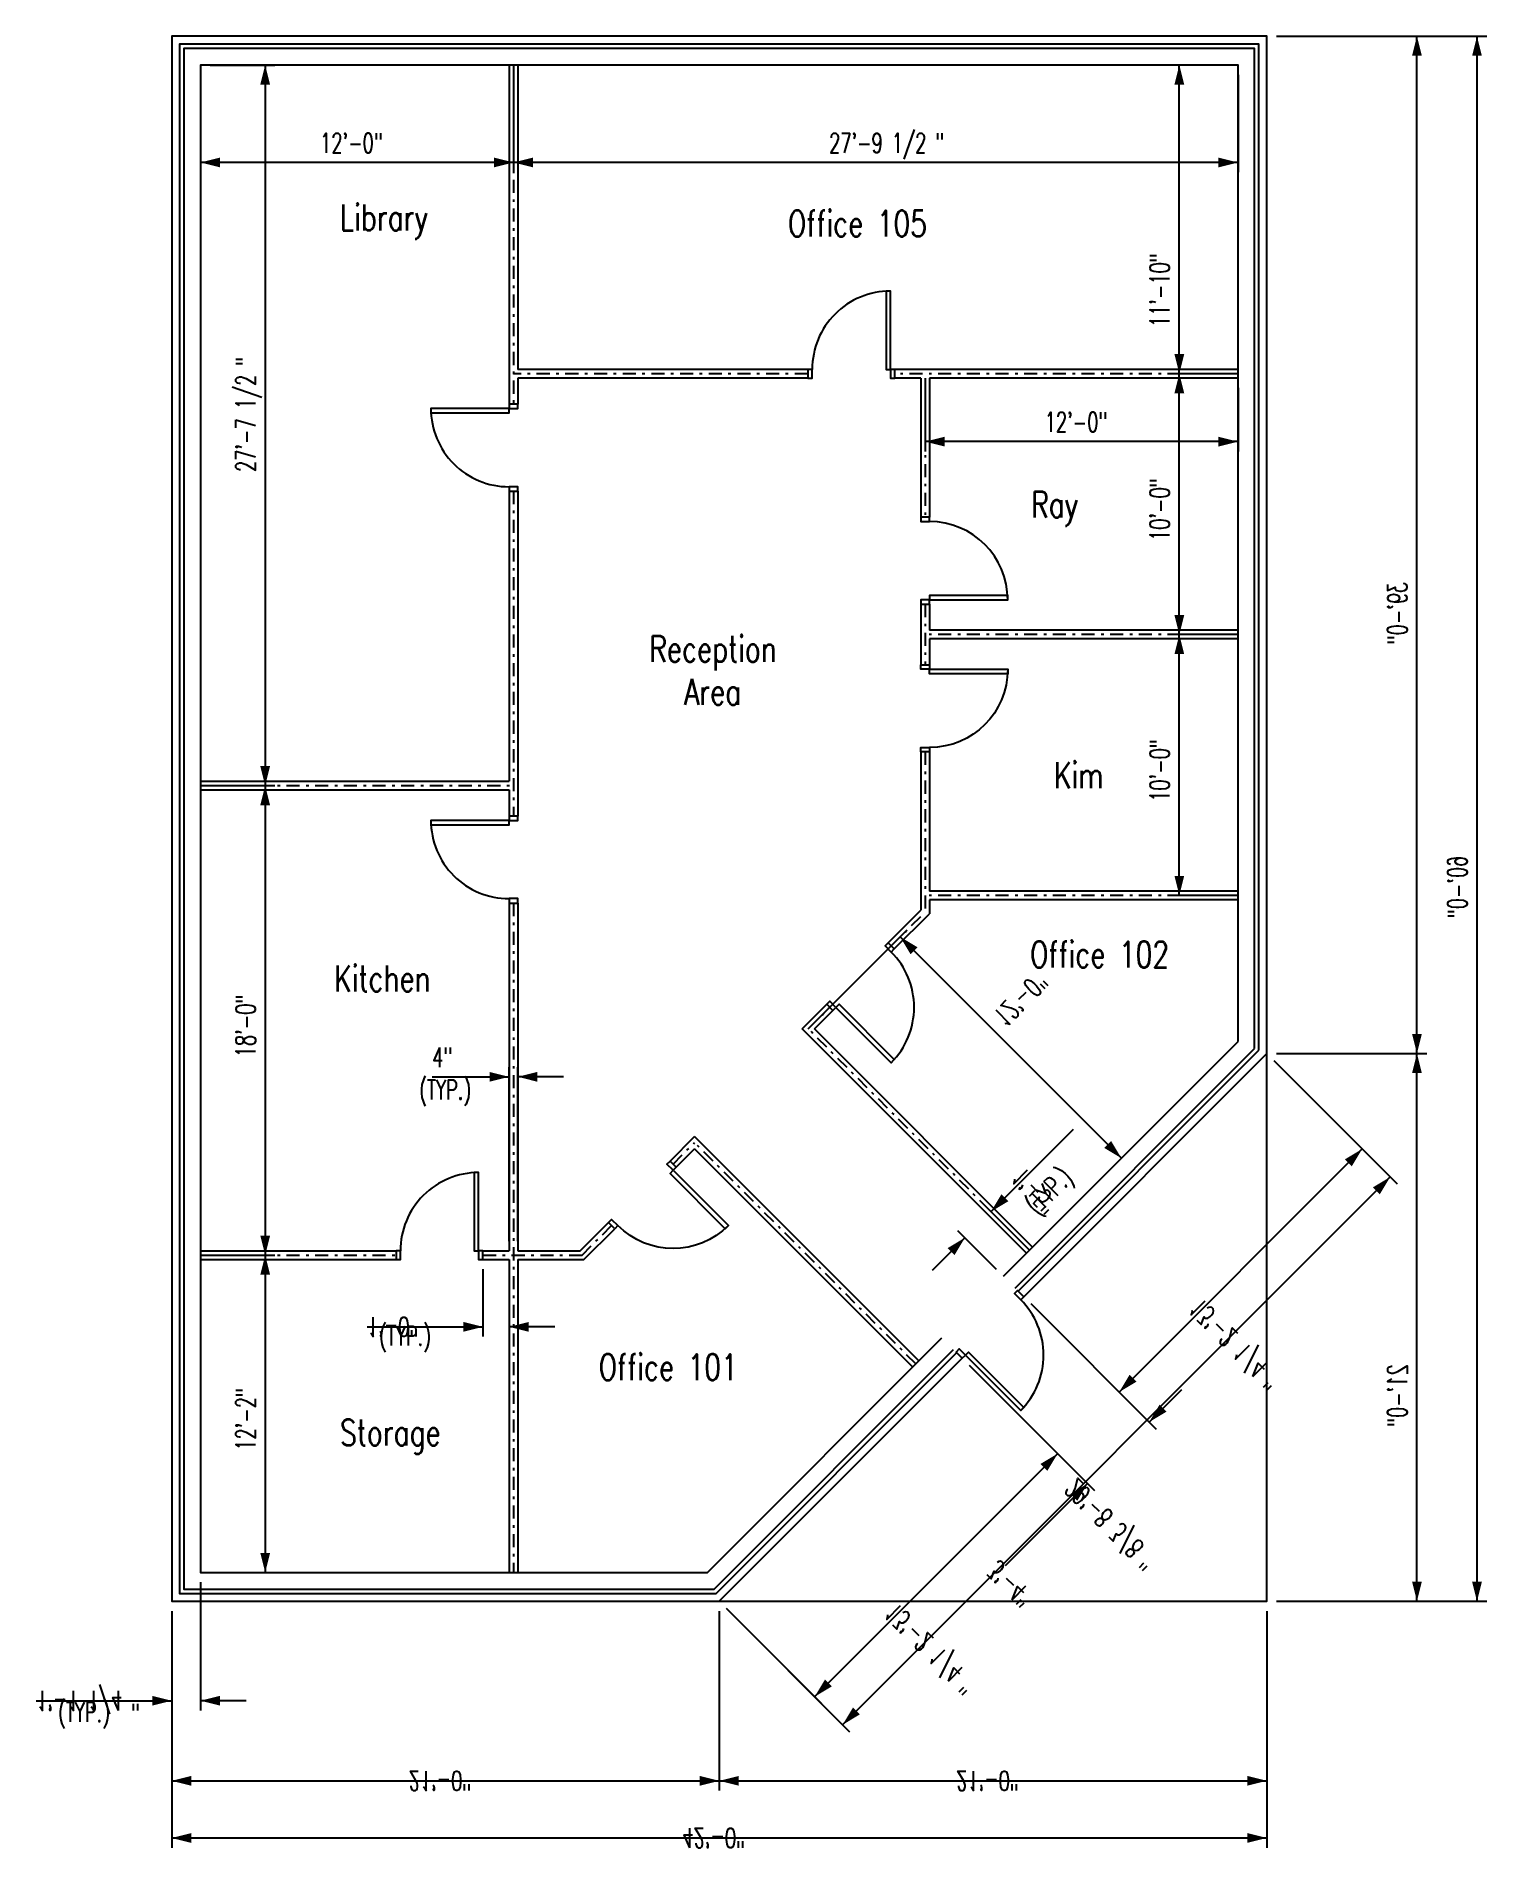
# Model space of a CAD drawing. Extents: x -0.2 to 55.4, y -17.4 to 52.
import ezdxf
from ezdxf.enums import TextEntityAlignment as Align

# ---------------------------------------------------------------- set-up
doc = ezdxf.new("R2010")
doc.units = 0
doc.linetypes.add('DASHDOT', pattern=[1, 0.5, -0.25, 0, -0.25])
doc.layers.get('0').update_dxf_attribs({"linetype": 'CONTINUOUS'})
doc.layers.get('DEFPOINTS').update_dxf_attribs({"linetype": 'CONTINUOUS'})
for name, color, linetype in [('DOORS', 7, 'CONTINUOUS'), ('DRYWALL', 7, 'CONTINUOUS'), ('EXTERIOR', 7, 'CONTINUOUS'), ('JAMBS', 7, 'CONTINUOUS'), ('SLAB', 7, 'CONTINUOUS'), ('SWEEPS', 7, 'CONTINUOUS')]:
    doc.layers.add(name, color=color, linetype=linetype)
doc.styles.add('ROMANS', font='ROMANS', dxfattribs={"height": 0.2})
doc.dimstyles.new('MSADIM', dxfattribs={"dimtxt": 0.75, "dimasz": 0.75, "dimexe": 0.375, "dimexo": 0.375, "dimgap": 0.375, "dimtad": 1, "dimrnd": 0.125, "dimzin": 2, "dimcen": 0.375, "dimazin": 3, "dimtfac": 1, "dimtofl": 0, "dimtmove": 0, "dimatfit": 3, "dimtvp": 0.375})

# ---------------------------------------------------------------- blocks, each defined once
blk = doc.blocks.new('DOOR')
at = {"layer": 'DOORS', "color": 1, "linetype": 'CONTINUOUS'}
blk.add_lwpolyline([(0, 0.166667), (3, 0.166667), (3, 0.333333), (0, 0.333323)], close=True, dxfattribs=at)
at = {"layer": 'JAMBS', "color": 3, "linetype": 'CONTINUOUS'}
for points in [[(0, 3.333333), (-0.333333, 3.333333), (-0.333333, 3.166667), (0, 3.166656)], [(0, 0.166667), (-0.333333, 0.166667), (-0.333323, 0), (0, 0)]]:
    blk.add_lwpolyline(points, close=True, dxfattribs=at)
at = {"layer": 'SWEEPS', "color": 7, "linetype": 'CONTINUOUS'}
blk.add_arc((0, 0.166667), 3, 360, 90, dxfattribs=at)
blk = doc.blocks.new('*D1')
at = {"color": 4, "linetype": 'CONTINUOUS'}
for p, q in [((35.586656, 1.056323), (39.244833, -2.601854)), ((29.658177, -11.658177), (38.979667, -2.336688)), ((26.265167, -8.265167), (29.923344, -11.923344))]:
    blk.add_line(p, q, dxfattribs=at)
for points in [[(38.31676, -2.734437), (38.979667, -2.336688), (38.581927, -2.999604)], [(30.321094, -11.260438), (29.658177, -11.658177), (30.055927, -10.995271)]]:
    blk.add_solid(points, dxfattribs=at)
at = {"layer": 'DEFPOINTS', "color": 0, "linetype": 'BYBLOCK'}
for p in [(35.32149, 1.32149), (34.053762, -6.732269), (26, -8), (29.65818, -11.65818)]:
    blk.add_point(p, dxfattribs=at).dxf.unprotected_set("ltscale", 0)
at = {"color": 4, "linetype": 'CONTINUOUS', "style": 'ROMANS', "text_generation_flag": 4, "width": 0.666667}
blk.add_text('13\'-2 1/4 "', height=0.75, rotation=315, dxfattribs=at).set_placement((32.790542, -7.99549))
blk = doc.blocks.new('*D2')
at = {"color": 4, "linetype": 'CONTINUOUS'}
for p, q in [((37.943677, 3.413344), (42.750906, -1.393885)), ((43.723177, 0.108719), (42.48574, -1.128719)), ((39.244833, -2.601854), (40.393885, -3.750906)), ((36.983562, -6.630896), (40.128719, -3.48574))]:
    blk.add_line(p, q, dxfattribs=at)
for points in [[(43.148656, -0.730969), (42.48574, -1.128719), (42.88349, -0.465802)], [(39.465802, -3.88349), (40.128719, -3.48574), (39.730969, -4.148656)]]:
    blk.add_solid(points, dxfattribs=at)
at = {"layer": 'DEFPOINTS', "color": 0, "linetype": 'BYBLOCK'}
for p in [(37.67851, 3.67851), (35.32149, 1.32149), (42.485741, -1.12872), (37.539675, -5.54445)]:
    blk.add_point(p, dxfattribs=at).dxf.unprotected_set("ltscale", 0)
at = {"color": 4, "linetype": 'CONTINUOUS', "style": 'ROMANS', "text_generation_flag": 4, "width": 0.666667}
blk.add_text('3\'-4"', height=0.75, rotation=315, dxfattribs=at).set_placement((36.718396, -6.365729))
blk = doc.blocks.new('*D3')
at = {"color": 4, "linetype": 'CONTINUOUS'}
for p, q in [((47.265167, 12.734833), (50.923344, 9.076656)), ((41.336687, 0.020333), (50.658177, 9.341823))]:
    blk.add_line(p, q, dxfattribs=at)
for points in [[(49.995271, 8.944073), (50.658177, 9.341823), (50.260437, 8.678906)], [(41.999604, 0.418073), (41.336687, 0.020333), (41.734437, 0.68324)]]:
    blk.add_solid(points, dxfattribs=at)
at = {"layer": 'DEFPOINTS', "color": 0, "linetype": 'BYBLOCK'}
for p in [(47, 13), (45.732273, 4.946241), (37.67851, 3.67851), (42.485741, -1.12872)]:
    blk.add_point(p, dxfattribs=at).dxf.unprotected_set("ltscale", 0)
at = {"color": 4, "linetype": 'CONTINUOUS', "style": 'ROMANS', "text_generation_flag": 4, "width": 0.666667}
blk.add_text('13\'-2 1/4 "', height=0.75, rotation=315, dxfattribs=at).set_placement((44.469052, 3.683021))
blk = doc.blocks.new('*D4')
at = {"color": 4, "linetype": 'CONTINUOUS'}
for p, q in [((5, -8.375), (5, -15.256167)), ((26, -8.375), (26, -15.256167)), ((5, -14.881167), (26, -14.881167))]:
    blk.add_line(p, q, dxfattribs=at)
for points in [[(5.75, -15.068667), (5, -14.881167), (5.75, -14.693667)], [(25.25, -14.693667), (26, -14.881167), (25.25, -15.068667)]]:
    blk.add_solid(points, dxfattribs=at)
at = {"layer": 'DEFPOINTS', "color": 0, "linetype": 'BYBLOCK'}
for p in [(5, -8), (26, -8), (15.500005, -14.506167), (5, -14.881167)]:
    blk.add_point(p, dxfattribs=at).dxf.unprotected_set("ltscale", 0)
at = {"color": 4, "linetype": 'CONTINUOUS', "style": 'ROMANS', "text_generation_flag": 4, "width": 0.666667}
blk.add_text('21\'-0"', height=0.75, dxfattribs=at).set_placement((14.088542, -14.506167))
blk = doc.blocks.new('*D5')
at = {"color": 4, "linetype": 'CONTINUOUS'}
for p, q in [((47, -8.375), (47, -15.256167)), ((26, -14.881167), (47, -14.881167))]:
    blk.add_line(p, q, dxfattribs=at)
for points in [[(26.75, -15.068667), (26, -14.881167), (26.75, -14.693667)], [(46.25, -14.693667), (47, -14.881167), (46.25, -15.068667)]]:
    blk.add_solid(points, dxfattribs=at)
at = {"layer": 'DEFPOINTS', "color": 0, "linetype": 'BYBLOCK'}
for p in [(26, -8), (47, -8), (36.500005, -14.506167), (26, -14.881167)]:
    blk.add_point(p, dxfattribs=at).dxf.unprotected_set("ltscale", 0)
at = {"color": 4, "linetype": 'CONTINUOUS', "style": 'ROMANS', "text_generation_flag": 4, "width": 0.666667}
blk.add_text('21\'-0"', height=0.75, dxfattribs=at).set_placement((35.088542, -14.506167))
blk = doc.blocks.new('*D6')
at = {"color": 4, "linetype": 'CONTINUOUS'}
for p, q in [((5, -8.375), (5, -17.447896)), ((47, -8.375), (47, -17.447896)), ((5, -17.072896), (47, -17.072896))]:
    blk.add_line(p, q, dxfattribs=at)
for points in [[(5.75, -17.260396), (5, -17.072896), (5.75, -16.885396)], [(46.25, -16.885396), (47, -17.072896), (46.25, -17.260396)]]:
    blk.add_solid(points, dxfattribs=at)
at = {"layer": 'DEFPOINTS', "color": 0, "linetype": 'BYBLOCK'}
for p in [(5, -8), (47, -8), (5, -17.072896), (26.000005, -16.697896)]:
    blk.add_point(p, dxfattribs=at).dxf.unprotected_set("ltscale", 0)
at = {"color": 4, "linetype": 'CONTINUOUS', "style": 'ROMANS', "text_generation_flag": 4, "width": 0.666667}
blk.add_text('42\'-0"', height=0.75, dxfattribs=at).set_placement((24.588542, -16.697896))
blk = doc.blocks.new('*D7')
at = {"color": 4, "linetype": 'CONTINUOUS'}
for p, q in [((47.375, 13), (53.134333, 13)), ((52.759333, -8), (52.759333, 13)), ((47.375, -8), (53.134333, -8))]:
    blk.add_line(p, q, dxfattribs=at)
for points in [[(52.571833, 12.25), (52.759333, 13), (52.946833, 12.25)], [(52.946833, -7.25), (52.759333, -8), (52.571833, -7.25)]]:
    blk.add_solid(points, dxfattribs=at)
at = {"layer": 'DEFPOINTS', "color": 0, "linetype": 'BYBLOCK'}
for p in [(47, 13), (52.384333, 2.500005), (47, -8), (52.759333, -8)]:
    blk.add_point(p, dxfattribs=at).dxf.unprotected_set("ltscale", 0)
at = {"color": 4, "linetype": 'CONTINUOUS', "style": 'ROMANS', "text_generation_flag": 4, "width": 0.666667}
blk.add_text('21\'-0"', height=0.75, rotation=270, dxfattribs=at).set_placement((52.384333, 1.088542))
blk = doc.blocks.new('*D8')
at = {"color": 4, "linetype": 'CONTINUOUS'}
for p, q in [((47.375, 52), (53.134333, 52)), ((52.759333, 13), (52.759333, 52))]:
    blk.add_line(p, q, dxfattribs=at)
for points in [[(52.571833, 51.25), (52.759333, 52), (52.946833, 51.25)], [(52.946833, 13.75), (52.759333, 13), (52.571833, 13.75)]]:
    blk.add_solid(points, dxfattribs=at)
at = {"layer": 'DEFPOINTS', "color": 0, "linetype": 'BYBLOCK'}
for p in [(47, 52), (52.384333, 32.500005), (47, 13), (52.759333, 13)]:
    blk.add_point(p, dxfattribs=at).dxf.unprotected_set("ltscale", 0)
at = {"color": 4, "linetype": 'CONTINUOUS', "style": 'ROMANS', "text_generation_flag": 4, "width": 0.666667}
blk.add_text('39\'-0"', height=0.75, rotation=270, dxfattribs=at).set_placement((52.384333, 31.088542))
blk = doc.blocks.new('*D9')
at = {"color": 4, "linetype": 'CONTINUOUS'}
for p, q in [((47.375, 52), (55.437438, 52)), ((55.062438, -8), (55.062438, 52)), ((47.375, -8), (55.437438, -8))]:
    blk.add_line(p, q, dxfattribs=at)
for points in [[(54.874938, 51.25), (55.062438, 52), (55.249938, 51.25)], [(55.249938, -7.25), (55.062438, -8), (54.874938, -7.25)]]:
    blk.add_solid(points, dxfattribs=at)
at = {"layer": 'DEFPOINTS', "color": 0, "linetype": 'BYBLOCK'}
for p in [(47, 52), (54.687438, 22.000005), (47, -8), (55.062438, -8)]:
    blk.add_point(p, dxfattribs=at).dxf.unprotected_set("ltscale", 0)
at = {"color": 4, "linetype": 'CONTINUOUS', "style": 'ROMANS', "text_generation_flag": 4, "width": 0.666667}
blk.add_text('60\'-0"', height=0.75, rotation=270, dxfattribs=at).set_placement((54.687438, 20.588542))
blk = doc.blocks.new('*D10')
at = {"color": 4, "linetype": 'CONTINUOUS'}
for p, q in [((47.265167, 12.734833), (51.99699, 8.00301)), ((30.731823, -12.731823), (51.731823, 8.268177)), ((26.265167, -8.265167), (30.99699, -12.99699))]:
    blk.add_line(p, q, dxfattribs=at)
for points in [[(51.068917, 7.870427), (51.731823, 8.268177), (51.334083, 7.60526)], [(31.39474, -12.334083), (30.731823, -12.731823), (31.129573, -12.068917)]]:
    blk.add_solid(points, dxfattribs=at)
at = {"layer": 'DEFPOINTS', "color": 0, "linetype": 'BYBLOCK'}
for p in [(47, 13), (40.966658, -1.966655), (26, -8), (30.731826, -12.731826)]:
    blk.add_point(p, dxfattribs=at).dxf.unprotected_set("ltscale", 0)
at = {"color": 4, "linetype": 'CONTINUOUS', "style": 'ROMANS', "text_generation_flag": 4, "width": 0.666667}
blk.add_text('29\'-8 3/8 "', height=0.75, rotation=315, dxfattribs=at).set_placement((39.703438, -3.229875))
blk = doc.blocks.new('*D11')
at = {"color": 4, "linetype": 'CONTINUOUS'}
for p, q in [((16.9375, 4.729167), (16.9375, 2.146646)), ((17.9375, 4.729167), (17.9375, 2.146646)), ((12.489573, 2.521646), (16.9375, 2.521646)), ((19.6875, 2.521646), (17.9375, 2.521646))]:
    blk.add_line(p, q, dxfattribs=at)
for points in [[(16.1875, 2.709146), (16.9375, 2.521646), (16.1875, 2.334146)], [(18.6875, 2.334146), (17.9375, 2.521646), (18.6875, 2.709146)]]:
    blk.add_solid(points, dxfattribs=at)
at = {"layer": 'DEFPOINTS', "color": 0, "linetype": 'BYBLOCK'}
for p in [(16.9375, 5.104167), (17.9375, 5.104167), (13.651036, 2.896646), (16.9375, 2.521646)]:
    blk.add_point(p, dxfattribs=at).dxf.unprotected_set("ltscale", 0)
at = {"color": 4, "linetype": 'CONTINUOUS', "style": 'ROMANS', "text_generation_flag": 4, "width": 0.666667}
blk.add_text('1\'-0"', height=0.75, dxfattribs=at).set_placement((12.489573, 2.896646))
blk = doc.blocks.new('*D12')
at = {"color": 4, "linetype": 'CONTINUOUS'}
for p, q in [((6.104167, -7.270833), (6.104167, -12.186229)), ((5, -8.375), (5, -12.186229)), ((-0.197927, -11.811229), (5, -11.811229)), ((7.854167, -11.811229), (6.104167, -11.811229))]:
    blk.add_line(p, q, dxfattribs=at)
for points in [[(4.25, -11.623729), (5, -11.811229), (4.25, -11.998729)], [(6.854167, -11.998729), (6.104167, -11.811229), (6.854167, -11.623729)]]:
    blk.add_solid(points, dxfattribs=at)
at = {"layer": 'DEFPOINTS', "color": 0, "linetype": 'BYBLOCK'}
for p in [(6.104167, -6.895833), (5, -8), (1.338536, -11.436229), (5, -11.811229)]:
    blk.add_point(p, dxfattribs=at).dxf.unprotected_set("ltscale", 0)
at = {"color": 4, "linetype": 'CONTINUOUS', "style": 'ROMANS', "text_generation_flag": 4, "width": 0.666667}
blk.add_text('1\'-1 1/4 "', height=0.75, dxfattribs=at).set_placement((-0.197927, -11.436229))
blk = doc.blocks.new('*D13')
at = {"color": 4, "linetype": 'CONTINUOUS'}
for p, q in [((14.989573, 12.107906), (17.9375, 12.107906)), ((17.9375, 5.8125), (17.9375, 12.482906)), ((18.270833, 5.8125), (18.270833, 12.482906)), ((20.020833, 12.107906), (18.270833, 12.107906))]:
    blk.add_line(p, q, dxfattribs=at)
for points in [[(17.1875, 12.295406), (17.9375, 12.107906), (17.1875, 11.920406)], [(19.020833, 11.920406), (18.270833, 12.107906), (19.020833, 12.295406)]]:
    blk.add_solid(points, dxfattribs=at)
at = {"layer": 'DEFPOINTS', "color": 0, "linetype": 'BYBLOCK'}
for p in [(15.401036, 12.482906), (17.9375, 12.107906), (17.9375, 5.4375), (18.270833, 5.4375)]:
    blk.add_point(p, dxfattribs=at).dxf.unprotected_set("ltscale", 0)
at = {"color": 4, "linetype": 'CONTINUOUS', "style": 'ROMANS', "width": 0.666667}
blk.add_text('4"', height=0.75, dxfattribs=at).set_placement((14.989573, 12.482906))
blk = doc.blocks.new('*D14')
at = {"color": 4, "linetype": 'CONTINUOUS'}
for p, q in [((39.567292, 10.083521), (36.422156, 6.938344)), ((37.634323, 5.726188), (36.15699, 7.20351)), ((34.182979, 4.699146), (35.420417, 5.936594)), ((36.632583, 4.724437), (35.15525, 6.20176))]:
    blk.add_line(p, q, dxfattribs=at)
for points in [[(37.085062, 7.336094), (36.422156, 6.938344), (36.819896, 7.60126)], [(34.7575, 5.538844), (35.420417, 5.936594), (35.022667, 5.273677)]]:
    blk.add_solid(points, dxfattribs=at)
at = {"layer": 'DEFPOINTS', "color": 0, "linetype": 'BYBLOCK'}
for p in [(38.480858, 9.527398), (36.422152, 6.938343), (37.89949, 5.461021), (36.897747, 4.459274)]:
    blk.add_point(p, dxfattribs=at).dxf.unprotected_set("ltscale", 0)
at = {"color": 4, "linetype": 'CONTINUOUS', "style": 'ROMANS', "text_generation_flag": 2, "width": 0.666667}
blk.add_text('1\'-5"', height=0.75, rotation=134.999702, dxfattribs=at).set_placement((37.659583, 8.706115))
blk = doc.blocks.new('*D15')
at = {"color": 4, "linetype": 'CONTINUOUS'}
for p, q in [((29.679375, 14.211469), (33.204687, 17.736781)), ((41.424802, 8.986333), (32.939521, 17.471615)), ((38.164656, 5.726188), (41.689969, 9.2515))]:
    blk.add_line(p, q, dxfattribs=at)
for points in [[(33.337271, 16.808708), (32.939521, 17.471615), (33.602438, 17.073875)], [(41.027063, 9.64925), (41.424802, 8.986333), (40.761896, 9.384083)]]:
    blk.add_solid(points, dxfattribs=at)
at = {"layer": 'DEFPOINTS', "color": 0, "linetype": 'BYBLOCK'}
for p in [(29.414208, 13.946302), (37.447337, 13.494142), (41.424807, 8.986339), (37.89949, 5.461021)]:
    blk.add_point(p, dxfattribs=at).dxf.unprotected_set("ltscale", 0)
at = {"color": 4, "linetype": 'CONTINUOUS', "style": 'ROMANS', "text_generation_flag": 2, "width": 0.666667}
blk.add_text('12\'-0"', height=0.75, rotation=225, dxfattribs=at).set_placement((36.449281, 14.492198))
blk = doc.blocks.new('*D16')
at = {"color": 4, "linetype": 'CONTINUOUS'}
for p, q in [((45.520833, 29.0625), (43.270167, 29.0625)), ((43.645167, 19.0625), (43.645167, 29.0625)), ((45.520833, 19.0625), (43.270167, 19.0625))]:
    blk.add_line(p, q, dxfattribs=at)
for points in [[(43.457667, 28.3125), (43.645167, 29.0625), (43.832667, 28.3125)], [(43.832667, 19.8125), (43.645167, 19.0625), (43.457667, 19.8125)]]:
    blk.add_solid(points, dxfattribs=at)
at = {"layer": 'DEFPOINTS', "color": 0, "linetype": 'BYBLOCK'}
for p in [(45.895833, 29.0625), (43.270167, 24.062505), (43.645167, 19.0625), (45.895833, 19.0625)]:
    blk.add_point(p, dxfattribs=at).dxf.unprotected_set("ltscale", 0)
at = {"color": 4, "linetype": 'CONTINUOUS', "style": 'ROMANS', "width": 0.666667}
blk.add_text('10\'-0"', height=0.75, rotation=90, dxfattribs=at).set_placement((43.270167, 22.651042))
blk = doc.blocks.new('*D17')
at = {"color": 4, "linetype": 'CONTINUOUS'}
for p, q in [((45.520833, 39.0625), (43.270167, 39.0625)), ((43.645167, 29.0625), (43.645167, 39.0625))]:
    blk.add_line(p, q, dxfattribs=at)
for points in [[(43.457667, 38.3125), (43.645167, 39.0625), (43.832667, 38.3125)], [(43.832667, 29.8125), (43.645167, 29.0625), (43.457667, 29.8125)]]:
    blk.add_solid(points, dxfattribs=at)
at = {"layer": 'DEFPOINTS', "color": 0, "linetype": 'BYBLOCK'}
for p in [(45.895833, 39.0625), (43.270167, 34.062505), (43.645167, 29.0625), (45.895833, 29.0625)]:
    blk.add_point(p, dxfattribs=at).dxf.unprotected_set("ltscale", 0)
at = {"color": 4, "linetype": 'CONTINUOUS', "style": 'ROMANS', "width": 0.666667}
blk.add_text('10\'-0"', height=0.75, rotation=90, dxfattribs=at).set_placement((43.270167, 32.651042))
blk = doc.blocks.new('*D18')
at = {"color": 4, "linetype": 'CONTINUOUS'}
for p, q in [((45.520833, 50.895833), (43.270167, 50.895833)), ((43.645167, 39.0625), (43.645167, 50.895833))]:
    blk.add_line(p, q, dxfattribs=at)
for points in [[(43.457667, 50.145833), (43.645167, 50.895833), (43.832667, 50.145833)], [(43.832667, 39.8125), (43.645167, 39.0625), (43.457667, 39.8125)]]:
    blk.add_solid(points, dxfattribs=at)
at = {"layer": 'DEFPOINTS', "color": 0, "linetype": 'BYBLOCK'}
for p in [(45.895833, 50.895833), (43.270167, 42.510693), (43.645167, 39.0625), (45.895833, 39.0625)]:
    blk.add_point(p, dxfattribs=at).dxf.unprotected_set("ltscale", 0)
at = {"color": 4, "linetype": 'CONTINUOUS', "style": 'ROMANS', "width": 0.666667}
blk.add_text('11\'-10"', height=0.75, rotation=90, dxfattribs=at).set_placement((43.270167, 40.849229))
blk = doc.blocks.new('*D19')
at = {"color": 4, "linetype": 'CONTINUOUS'}
for p, q in [((33.895833, 38.520833), (33.895833, 36.082687)), ((45.895833, 38.520833), (45.895833, 36.082687)), ((45.895833, 36.457687), (33.895833, 36.457687))]:
    blk.add_line(p, q, dxfattribs=at)
for points in [[(34.645833, 36.270187), (33.895833, 36.457687), (34.645833, 36.645187)], [(45.145833, 36.645187), (45.895833, 36.457687), (45.145833, 36.270187)]]:
    blk.add_solid(points, dxfattribs=at)
at = {"layer": 'DEFPOINTS', "color": 0, "linetype": 'BYBLOCK'}
for p in [(33.895833, 38.895833), (45.895833, 38.895833), (39.895828, 36.832687), (45.895833, 36.457687)]:
    blk.add_point(p, dxfattribs=at).dxf.unprotected_set("ltscale", 0)
at = {"color": 4, "linetype": 'CONTINUOUS', "style": 'ROMANS', "text_generation_flag": 6, "width": 0.666667}
blk.add_text('12\'-0"', height=0.75, rotation=180, dxfattribs=at).set_placement((38.484365, 36.832687))
blk = doc.blocks.new('*D20')
at = {"color": 4, "linetype": 'CONTINUOUS'}
for p, q in [((18.104167, 50.520833), (18.104167, 46.785458)), ((45.895833, 50.520833), (45.895833, 46.785458)), ((45.895833, 47.160458), (18.104167, 47.160458))]:
    blk.add_line(p, q, dxfattribs=at)
for points in [[(18.854167, 46.972958), (18.104167, 47.160458), (18.854167, 47.347958)], [(45.145833, 47.347958), (45.895833, 47.160458), (45.145833, 46.972958)]]:
    blk.add_solid(points, dxfattribs=at)
at = {"layer": 'DEFPOINTS', "color": 0, "linetype": 'BYBLOCK'}
for p in [(18.104167, 50.895833), (45.895833, 50.895833), (31.999995, 47.535458), (45.895833, 47.160458)]:
    blk.add_point(p, dxfattribs=at).dxf.unprotected_set("ltscale", 0)
at = {"color": 4, "linetype": 'CONTINUOUS', "style": 'ROMANS', "text_generation_flag": 6, "width": 0.666667}
blk.add_text('27\'-9 1/2 "', height=0.75, rotation=180, dxfattribs=at).set_placement((30.213531, 47.535458))
blk = doc.blocks.new('*D21')
at = {"color": 4, "linetype": 'CONTINUOUS'}
for p, q in [((6.104167, 50.520833), (6.104167, 46.785458)), ((18.104167, 47.160458), (6.104167, 47.160458))]:
    blk.add_line(p, q, dxfattribs=at)
for points in [[(6.854167, 46.972958), (6.104167, 47.160458), (6.854167, 47.347958)], [(17.354167, 47.347958), (18.104167, 47.160458), (17.354167, 46.972958)]]:
    blk.add_solid(points, dxfattribs=at)
at = {"layer": 'DEFPOINTS', "color": 0, "linetype": 'BYBLOCK'}
for p in [(6.104167, 50.895833), (18.104167, 50.895833), (12.104161, 47.535458), (18.104167, 47.160458)]:
    blk.add_point(p, dxfattribs=at).dxf.unprotected_set("ltscale", 0)
at = {"color": 4, "linetype": 'CONTINUOUS', "style": 'ROMANS', "text_generation_flag": 6, "width": 0.666667}
blk.add_text('12\'-0"', height=0.75, rotation=180, dxfattribs=at).set_placement((10.692698, 47.535458))
blk = doc.blocks.new('*D22')
at = {"color": 4, "linetype": 'CONTINUOUS'}
for p, q in [((6.479167, 50.895833), (8.958885, 50.895833)), ((8.583885, 50.895833), (8.583885, 23.270833)), ((6.479167, 23.270833), (8.958885, 23.270833))]:
    blk.add_line(p, q, dxfattribs=at)
for points in [[(8.396385, 50.145833), (8.583885, 50.895833), (8.771385, 50.145833)], [(8.771385, 24.020833), (8.583885, 23.270833), (8.396385, 24.020833)]]:
    blk.add_solid(points, dxfattribs=at)
at = {"layer": 'DEFPOINTS', "color": 0, "linetype": 'BYBLOCK'}
for p in [(6.104167, 50.895833), (8.583885, 50.895833), (8.208885, 37.083328), (6.104167, 23.270833)]:
    blk.add_point(p, dxfattribs=at).dxf.unprotected_set("ltscale", 0)
at = {"color": 4, "linetype": 'CONTINUOUS', "style": 'ROMANS', "text_generation_flag": 6, "width": 0.666667}
blk.add_text('27\'-7 1/2 "', height=0.75, rotation=270, dxfattribs=at).set_placement((8.208885, 35.296865))
blk = doc.blocks.new('*D23')
at = {"color": 4, "linetype": 'CONTINUOUS'}
for p, q in [((8.583885, 23.270833), (8.583885, 5.270833)), ((6.479167, 5.270833), (8.958885, 5.270833))]:
    blk.add_line(p, q, dxfattribs=at)
for points in [[(8.396385, 22.520833), (8.583885, 23.270833), (8.771385, 22.520833)], [(8.771385, 6.020833), (8.583885, 5.270833), (8.396385, 6.020833)]]:
    blk.add_solid(points, dxfattribs=at)
at = {"layer": 'DEFPOINTS', "color": 0, "linetype": 'BYBLOCK'}
for p in [(6.104167, 23.270833), (8.583885, 23.270833), (8.208885, 14.270828), (6.104167, 5.270833)]:
    blk.add_point(p, dxfattribs=at).dxf.unprotected_set("ltscale", 0)
at = {"color": 4, "linetype": 'CONTINUOUS', "style": 'ROMANS', "text_generation_flag": 6, "width": 0.666667}
blk.add_text('18\'-0"', height=0.75, rotation=270, dxfattribs=at).set_placement((8.208885, 12.859365))
blk = doc.blocks.new('*D24')
at = {"color": 4, "linetype": 'CONTINUOUS'}
for p, q in [((8.583885, 5.270833), (8.583885, -6.895833)), ((6.479167, -6.895833), (8.958885, -6.895833))]:
    blk.add_line(p, q, dxfattribs=at)
for points in [[(8.396385, 4.520833), (8.583885, 5.270833), (8.771385, 4.520833)], [(8.771385, -6.145833), (8.583885, -6.895833), (8.396385, -6.145833)]]:
    blk.add_solid(points, dxfattribs=at)
at = {"layer": 'DEFPOINTS', "color": 0, "linetype": 'BYBLOCK'}
for p in [(6.104167, 5.270833), (8.583885, 5.270833), (8.208885, -0.812505), (6.104167, -6.895833)]:
    blk.add_point(p, dxfattribs=at).dxf.unprotected_set("ltscale", 0)
at = {"color": 4, "linetype": 'CONTINUOUS', "style": 'ROMANS', "text_generation_flag": 6, "width": 0.666667}
blk.add_text('12\'-2"', height=0.75, rotation=270, dxfattribs=at).set_placement((8.208885, -2.223969))

msp = doc.modelspace()

# ---------------------------------------------------------------- linework, layer by layer
at = {"layer": 'DRYWALL', "color": 2, "linetype": 'CONTINUOUS'}
for p, q in [((17.9375, 50.895833), (17.9375, 37.895833)), ((18.270833, 50.895833), (18.270833, 39.229167)), ((29.395833, 39.229167), (18.270833, 39.229167)), ((29.395833, 38.895833), (18.270833, 38.895833)), ((18.270833, 38.895833), (18.270833, 37.895833)), ((45.895833, 39.229167), (32.729167, 39.229167)), ((33.729167, 38.895833), (32.729167, 38.895833)), ((33.729167, 38.895833), (33.729167, 33.5625)), ((45.895833, 38.895833), (34.0625, 38.895833)), ((34.0625, 38.895833), (34.0625, 33.5625)), ((17.9375, 34.5625), (17.9375, 23.4375)), ((18.270833, 34.5625), (18.270833, 22.104167)), ((33.729167, 30.229167), (33.729167, 27.895833)), ((34.0625, 30.229167), (34.0625, 29.229167)), ((45.895833, 29.229167), (34.0625, 29.229167)), ((45.895833, 28.895833), (34.0625, 28.895833)), ((34.0625, 28.895833), (34.0625, 27.895833)), ((33.729167, 24.5625), (33.729167, 18.496958)), ((34.0625, 24.5625), (34.0625, 19.229167)), ((6.104167, 23.4375), (17.9375, 23.4375)), ((6.104167, 23.104167), (17.9375, 23.104167)), ((17.9375, 23.104167), (17.9375, 22.104167)), ((17.9375, 18.770833), (17.9375, 5.4375)), ((18.270833, 18.770833), (18.270833, 5.4375)), ((45.895833, 19.229167), (34.0625, 19.229167)), ((45.895833, 18.895833), (34.0625, 18.895833)), ((34.0625, 18.895833), (34.0625, 18.358896)), ((32.478323, 17.246115), (33.729167, 18.496958)), ((32.714021, 17.010417), (34.0625, 18.358896)), ((29.17851, 13.946302), (30.121312, 14.889104)), ((29.649906, 13.946302), (30.35701, 14.653406)), ((37.781635, 5.343167), (29.17851, 13.946302)), ((38.017344, 5.578875), (29.649906, 13.946302)), ((24.110906, 8.878698), (25.053719, 9.82151)), ((33.656854, 1.218385), (25.053719, 9.82151)), ((24.346604, 8.643), (25.053719, 9.350115)), ((33.421146, 0.982677), (25.053719, 9.350115)), ((20.669708, 5.4375), (21.753885, 6.521687)), ((20.807771, 5.104167), (21.989594, 6.285979)), ((6.104167, 5.4375), (13.604167, 5.4375)), ((6.104167, 5.104167), (13.604167, 5.104167)), ((16.9375, 5.4375), (17.9375, 5.4375)), ((16.9375, 5.104167), (17.9375, 5.104167)), ((17.9375, 5.104167), (17.9375, -6.895833)), ((18.270833, 5.4375), (20.669708, 5.4375)), ((18.270833, 5.104167), (18.270833, -6.895833)), ((18.270833, 5.104167), (20.807771, 5.104167))]:
    msp.add_line(p, q, dxfattribs=at)
at = {"layer": 'DRYWALL', "color": 5, "linetype": 'DASHDOT'}
for p, q in [((18.104167, 50.895833), (18.104167, 37.895833)), ((29.395833, 39.0625), (18.104167, 39.0625)), ((45.895833, 39.0625), (32.729167, 39.0625)), ((33.895833, 38.895833), (33.895833, 33.5625)), ((18.104167, 34.5625), (18.104167, 22.104167)), ((33.895833, 30.229167), (33.895833, 27.895833)), ((45.895833, 29.0625), (33.895833, 29.0625)), ((33.895833, 24.5625), (33.895833, 18.427927)), ((6.104167, 23.270833), (18.104167, 23.270833)), ((18.104167, 18.770833), (18.104167, -6.895833)), ((45.895833, 19.0625), (33.895833, 19.0625)), ((32.596177, 17.128271), (33.895833, 18.427927)), ((29.414208, 13.946302), (30.239156, 14.77125)), ((37.89949, 5.461021), (29.414208, 13.946302)), ((24.22875, 8.760844), (25.053719, 9.585812)), ((33.539, 1.100531), (25.053719, 9.585812)), ((20.73874, 5.270833), (21.87174, 6.403833)), ((6.104167, 5.270833), (13.604167, 5.270833)), ((16.9375, 5.270833), (20.73874, 5.270833))]:
    msp.add_line(p, q, dxfattribs=at)
at = {"layer": 'EXTERIOR', "color": 2, "linetype": 'CONTINUOUS'}
for p, q in [((36.89775, 4.459271), (45.895833, 13.457365)), ((37.347052, 4.009969), (46.53125, 13.194167)), ((37.464906, 3.892115), (46.697917, 13.125125)), ((37.67851, 3.67851), (47, 13))]:
    msp.add_line(p, q, dxfattribs=at)
for points in [[(47, 13), (47, 52), (5, 52), (5, -8), (26, -8), (35.32149, 1.32149)], [(46.697917, 13.125125), (46.697917, 51.697917), (5.302083, 51.697917), (5.302083, -7.697917), (25.874875, -7.697917), (35.107885, 1.535104)], [(46.53125, 13.194167), (46.53125, 51.53125), (5.46875, 51.53125), (5.46875, -7.53125), (25.805833, -7.53125), (34.990042, 1.652948)], [(45.895833, 13.457365), (45.895833, 50.895833), (6.104167, 50.895833), (6.104167, -6.895833), (25.542635, -6.895833), (34.540729, 2.10226)]]:
    msp.add_lwpolyline(points, dxfattribs=at)
at = {"layer": 'SLAB', "color": 1, "linetype": 'CONTINUOUS'}
msp.add_lwpolyline([(5, -8), (47, -8), (47, 52), (5, 52)], close=True, dxfattribs=at)

# ---------------------------------------------------------------- block references
at = {"layer": 'DOORS', "color": 1, "linetype": 'CONTINUOUS'}
for p, rotation in [((32.729167, 39.229167), 90), ((17.9375, 37.895833), 180), ((17.9375, 22.104167), 180), ((30.35701, 14.653406), 315), ((16.9375, 5.43749), 90), ((35.32149, 1.32149), 315)]:
    msp.add_blockref('DOOR', p, dxfattribs=dict(at, rotation=rotation))
msp.add_blockref('DOOR', (34.0625, 30.229167), dxfattribs=at)
at = {"layer": 'DOORS', "color": 1, "linetype": 'CONTINUOUS', "yscale": -1}
msp.add_blockref('DOOR', (34.0625, 27.895833), dxfattribs=at)
at = {"layer": 'DOORS', "color": 1, "linetype": 'CONTINUOUS', "yscale": -1, "rotation": 315}
msp.add_blockref('DOOR', (24.346594, 8.643), dxfattribs=at)

# ---------------------------------------------------------------- texts
at = {"color": 4, "linetype": 'CONTINUOUS', "style": 'ROMANS'}
for s, height, width, p in [('Library', 1, 0.75, (13.136813, 44.912229)), ('Office 105', 1, 0.75, (31.298688, 44.843552)), ('Ray', 1, 0.75, (38.860229, 33.884458)), ('Reception', 1, 0.75, (25.75926, 28.370719)), ('Area', 1, 0.75, (25.745521, 26.870719)), ('Kim', 1, 0.75, (39.783333, 23.695115)), ('Office 102', 1, 0.75, (40.586906, 16.824271)), ('Kitchen', 1, 0.75, (13.076229, 15.902094)), ('(TYP.)', 0.75, 0.666667, (15.48651, 11.564521)), ('(TYP.)', 0.75, 0.666667, (13.947292, 2.124802)), ('Office 101', 1, 0.75, (24.042417, 1.004844)), ('Storage', 1, 0.75, (13.38225, -1.694188)), ('(TYP.)', 0.75, 0.666667, (1.633521, -12.299875))]:
    msp.add_text(s, height=height, dxfattribs=dict(at, width=width)).set_placement(p, align=Align.MIDDLE)
at = {"color": 4, "linetype": 'CONTINUOUS', "style": 'ROMANS', "width": 0.666667}
msp.add_text('(TYP.)', height=0.75, rotation=45, dxfattribs=at).set_placement((38.673503, 7.705531), align=Align.MIDDLE)

# ---------------------------------------------------------------- dimensions: what is measured, and where the dimension line sits
at = {"color": 4, "linetype": 'CONTINUOUS'}
for base, p1, p2, angle, picture, middle, dimtype in [((52.759333, 13), (47, 52), (47, 13), 90, '*D8', (52.384333, 32.500005), 128), ((55.062438, -8), (47, 52), (47, -8), 90, '*D9', (54.687438, 22.000005), 128), ((18.104167, 47.160458), (6.104167, 50.895833), (18.104167, 50.895833), 180, '*D21', (12.104161, 47.535458), 128), ((8.583885, 50.895833), (6.104167, 23.270833), (6.104167, 50.895833), 90, '*D22', (8.208885, 37.083328), 128), ((45.895833, 47.160458), (18.104167, 50.895833), (45.895833, 50.895833), 180, '*D20', (31.999995, 47.535458), 128), ((43.645167, 39.0625), (45.895833, 50.895833), (45.895833, 39.0625), 270, '*D18', (43.270167, 42.510693), 128), ((45.895833, 36.457687), (33.895833, 38.895833), (45.895833, 38.895833), 180, '*D19', (39.895828, 36.832687), 128), ((43.645167, 29.0625), (45.895833, 39.0625), (45.895833, 29.0625), 270, '*D17', (43.270167, 34.062505), 128), ((43.645167, 19.0625), (45.895833, 29.0625), (45.895833, 19.0625), 270, '*D16', (43.270167, 24.062505), 128), ((8.583885, 23.270833), (6.104167, 5.270833), (6.104167, 23.270833), 90, '*D23', (8.208885, 14.270828), 128), ((41.424807, 8.986339), (29.414208, 13.946302), (37.89949, 5.461021), 315.00000338, '*D15', (37.447337, 13.494142), 129), ((30.731826, -12.731826), (47, 13), (26, -8), 225, '*D10', (40.966658, -1.966655), 129), ((42.485741, -1.12872), (47, 13), (37.67851, 3.67851), 225, '*D3', (45.732273, 4.946241), 129), ((52.759333, -8), (47, 13), (47, -8), 90, '*D7', (52.384333, 2.500005), 128), ((36.422152, 6.938343), (36.897747, 4.459274), (37.89949, 5.461021), 45.00011439, '*D14', (38.480858, 9.527398), 129), ((8.583885, 5.270833), (6.104167, -6.895833), (6.104167, 5.270833), 90, '*D24', (8.208885, -0.812505), 128), ((42.485741, -1.12872), (37.67851, 3.67851), (35.32149, 1.32149), 225, '*D2', (37.539675, -5.54445), 129), ((29.65818, -11.65818), (35.32149, 1.32149), (26, -8), 225, '*D1', (34.053762, -6.732269), 129)]:
    dim = msp.add_linear_dim(base=base, p1=p1, p2=p2, angle=angle, dimstyle='MSADIM', dxfattribs=at)
    dim.commit()
    dim.dimension.update_dxf_attribs({"geometry": picture, "text_midpoint": middle, "dimtype": dimtype})
for base, p1, p2, picture, middle in [((17.9375, 12.107906), (18.270833, 5.4375), (17.9375, 5.4375), '*D13', (15.401036, 12.482906)), ((16.9375, 2.521646), (17.9375, 5.104167), (16.9375, 5.104167), '*D11', (13.651036, 2.896646)), ((5, -11.811229), (6.104167, -6.895833), (5, -8), '*D12', (1.338536, -11.436229)), ((5, -14.881167), (26, -8), (5, -8), '*D4', (15.500005, -14.506167)), ((5, -17.072896), (47, -8), (5, -8), '*D6', (26.000005, -16.697896)), ((26, -14.881167), (47, -8), (26, -8), '*D5', (36.500005, -14.506167))]:
    dim = msp.add_linear_dim(base=base, p1=p1, p2=p2, dimstyle='MSADIM', dxfattribs=at)
    dim.commit()
    dim.dimension.update_dxf_attribs({"geometry": picture, "text_midpoint": middle, "dimtype": 128})

doc.saveas('drawing.dxf')
